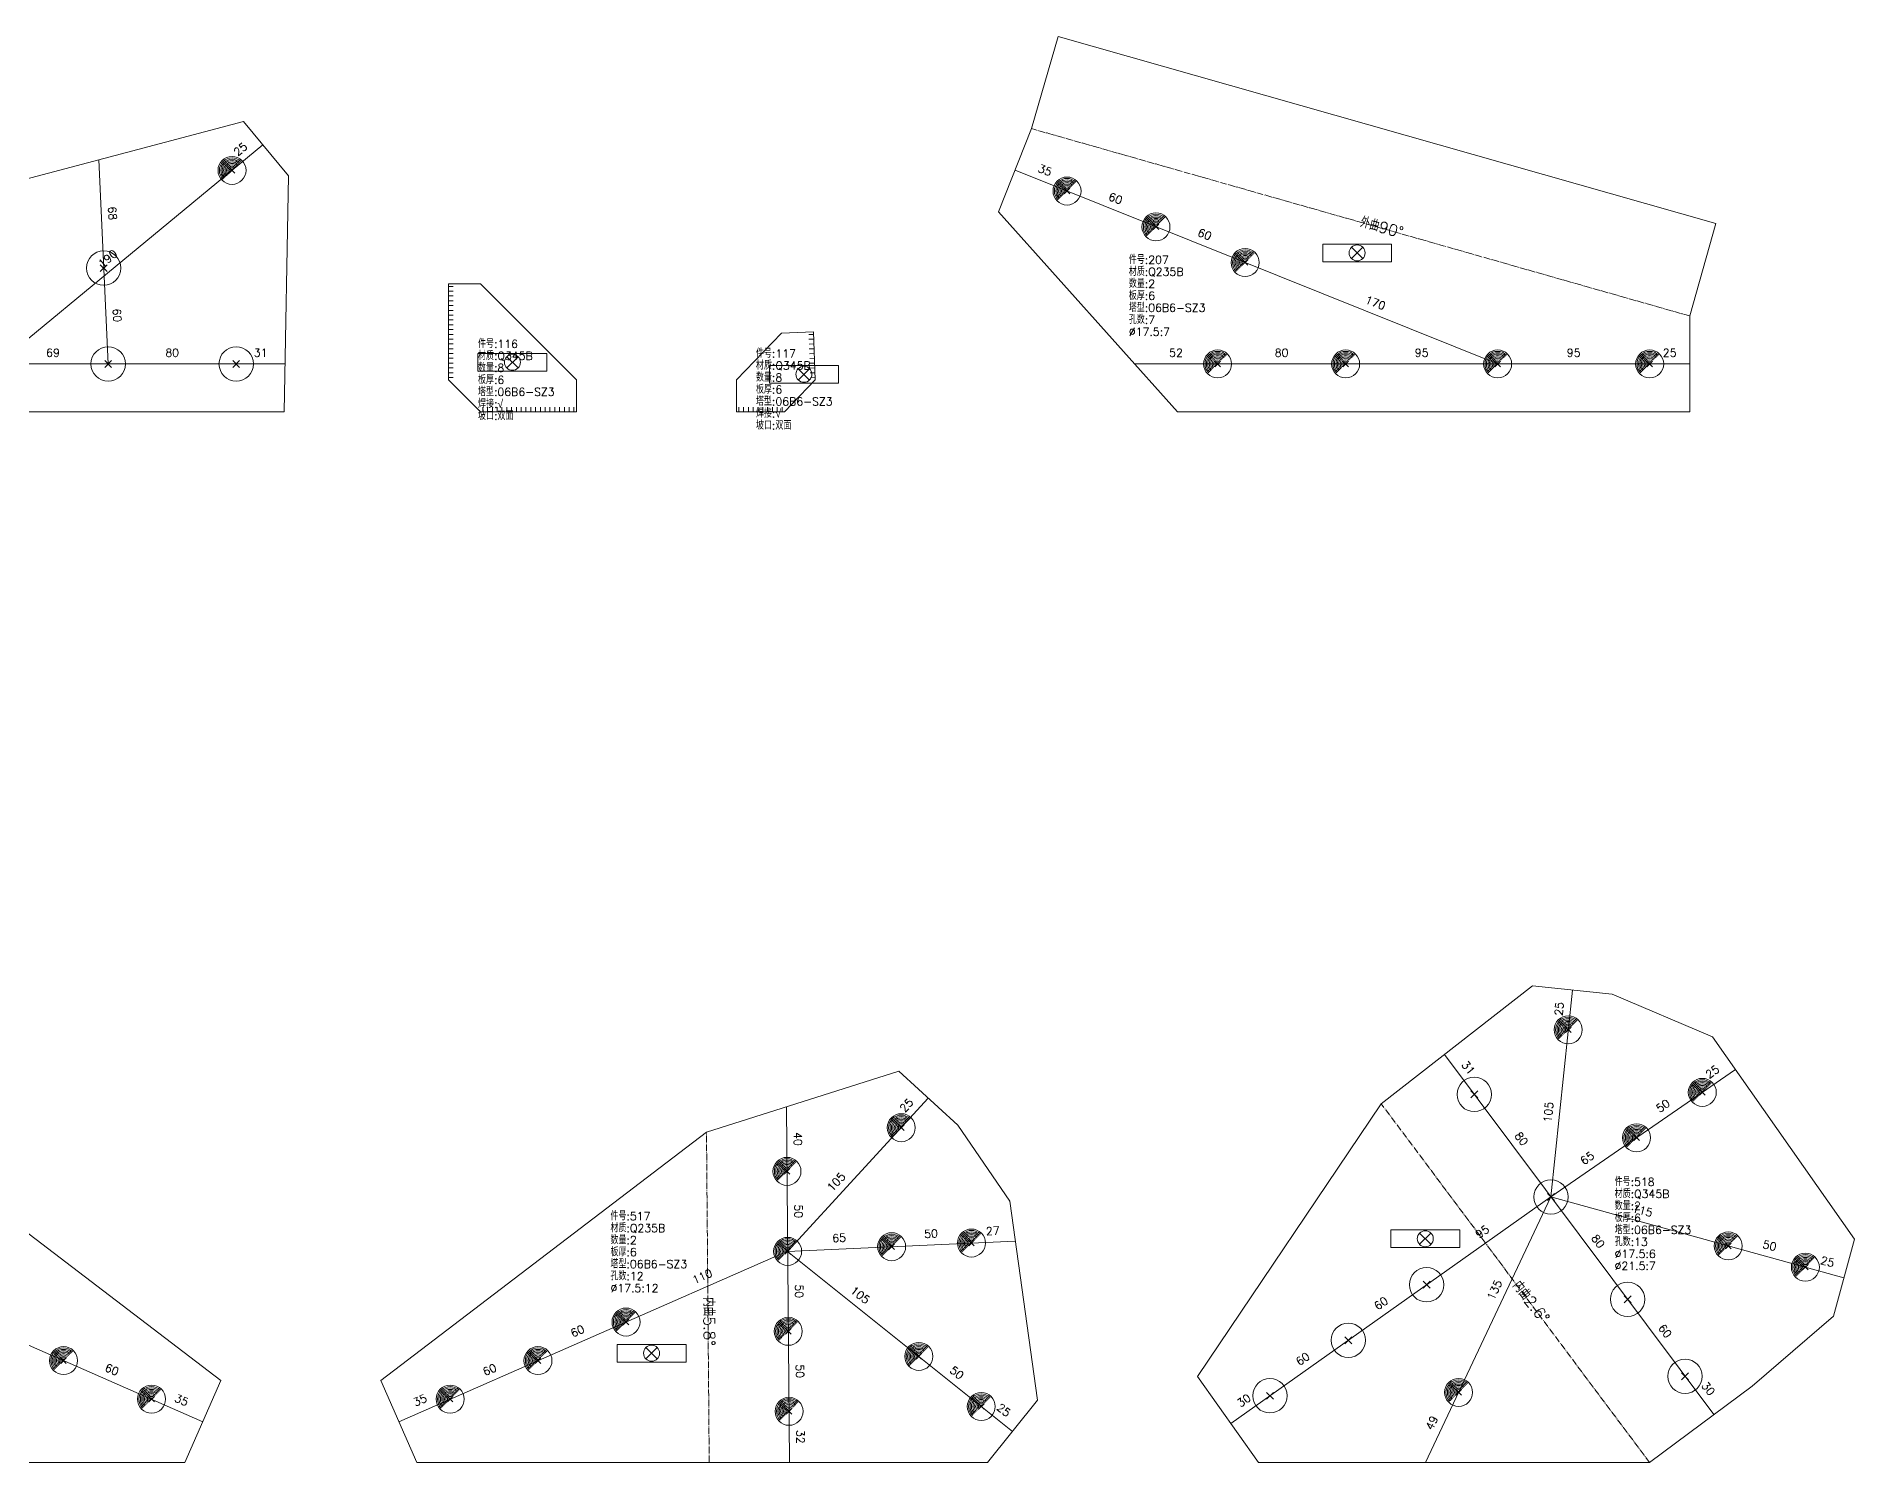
# Model space of a CAD drawing. Extents: x 0 to 6519, y -11 to 2213.
# Drawn here: x 1247 to 2383, y 1306 to 2198 of the extents above; entities that cross this region are included whole.
import ezdxf
from ezdxf.enums import TextEntityAlignment as Align

# ---------------------------------------------------------------- set-up
doc = ezdxf.new("R2010")
doc.units = 0
doc.header["$MEASUREMENT"] = 0
doc.linetypes.add('制弯线', pattern=[5.9, 4, -0.5, 0.2, -0.5, 0.2, -0.5])
for name, color, linetype, lineweight in [('1', 7, 'CONTINUOUS', 25), ('2', 7, 'CONTINUOUS', 25), ('5', 7, 'CONTINUOUS', 25)]:
    doc.layers.add(name, color=color, linetype=linetype, lineweight=lineweight)
doc.styles.get("Standard").update_dxf_attribs({"font": 'simplex.shx', "width": 0.7, "height": 3, "bigfont": 'gbhzfs.shx'})

# ---------------------------------------------------------------- blocks, each defined once
blk = doc.blocks.new('板孔17.5')
at = {"layer": '5', "color": 7, "linetype": 'Continuous', "lineweight": 0}
for p, q in [((-0.2, -0.2), (0.2, 0.2)), ((-0.2, 0.2), (0.2, -0.2))]:
    blk.add_line(p, q, dxfattribs=at)
at = {"layer": '5', "color": 7, "linetype": 'Continuous', "lineweight": 13}
blk.add_circle((0, 0), 1, dxfattribs=at)
for radius in [0.9, 0.8, 0.7, 0.6, 0.5, 0.4, 0.3, 0.2, 0.1]:
    blk.add_arc((0, 0), radius, 45, 225, dxfattribs=at)
blk = doc.blocks.new('板孔21.5')
at = {"layer": '5', "color": 7, "linetype": 'Continuous', "lineweight": 13}
for p, q in [((-0.2, -0.2), (0.2, 0.2)), ((0.2, -0.2), (-0.2, 0.2))]:
    blk.add_line(p, q, dxfattribs=at)
blk.add_circle((0, 0), 1, dxfattribs=at)

msp = doc.modelspace()

# ---------------------------------------------------------------- linework, layer by layer
at = {"layer": '1', "color": 7, "linetype": 'Continuous', "lineweight": 18}
for p, q in [((1885.5, 2197.8), (1869, 2140.1)), ((2296.6, 2080.7), (1885.5, 2197.8)), ((1376.5, 2144.5), (1105, 2072.8)), ((1404.5, 2110.6), (1376.5, 2144.5)), ((1869, 2140.1), (1848.2, 2088.1)), ((1401.9, 1963), (1404.5, 2110.6)), ((1848.2, 2088.1), (1960.2, 1963)), ((2280.2, 2023), (2296.6, 2080.7)), ((1524.5, 2043), (1504.5, 2043)), ((1504.5, 2043), (1504.5, 1983)), ((1584.5, 1983), (1524.5, 2043)), ((2280.2, 1963), (2280.2, 2023)), ((1712.6, 2012.2), (1684.5, 1983)), ((1732.6, 2013), (1712.6, 2012.2)), ((1733.8, 1983), (1732.6, 2013)), ((1504.5, 1983), (1524.5, 1963)), ((1584.5, 1963), (1584.5, 1983)), ((1684.5, 1983), (1684.5, 1963)), ((1714.5, 1963), (1733.8, 1983)), ((1043.7, 1963), (1401.9, 1963)), ((1524.5, 1963), (1584.5, 1963)), ((1684.5, 1963), (1714.5, 1963)), ((1960.2, 1963), (2280.2, 1963)), ((2182, 1604.1), (2087.5, 1530.4)), ((2231.8, 1599), (2182, 1604.1)), ((2294.4, 1572.4), (2231.8, 1599)), ((2383.3, 1445.8), (2294.4, 1572.4)), ((1786, 1550.9), (1665.8, 1512.7)), ((1822.8, 1517.1), (1786, 1550.9)), ((2087.5, 1530.4), (1972.6, 1360)), ((1362.3, 1357.4), (1158.8, 1512.7)), ((1665.8, 1512.7), (1462.3, 1357.4)), ((1855.3, 1469.5), (1822.8, 1517.1)), ((1872.6, 1345.1), (1855.3, 1469.5)), ((2370, 1397.6), (2383.3, 1445.8)), ((2319.3, 1354), (2370, 1397.6)), ((1339.8, 1306.1), (1362.3, 1357.4)), ((1462.3, 1357.4), (1484.8, 1306.1)), ((1972.6, 1360), (2010.8, 1306.1)), ((2255.2, 1306.1), (2319.3, 1354)), ((1841.4, 1306.1), (1872.6, 1345.1)), ((983.2, 1306.1), (1339.8, 1306.1)), ((1484.8, 1306.1), (1841.4, 1306.1)), ((2010.8, 1306.1), (2255.2, 1306.1))]:
    msp.add_line(p, q, dxfattribs=at)
at = {"layer": '1', "color": 7, "linetype": 'Continuous', "lineweight": 13}
for p, q in [((2050.9, 2067.9), (2050.9, 2056.9)), ((2093.9, 2067.9), (2050.9, 2067.9)), ((2050.9, 2056.9), (2093.9, 2056.9)), ((2075.9, 2065.9), (2068.8, 2058.9)), ((2068.8, 2065.9), (2075.9, 2058.9)), ((2093.9, 2056.9), (2093.9, 2067.9)), ((1523, 1999.5), (1523, 1988.5)), ((1566, 1999.5), (1523, 1999.5)), ((1523, 1988.5), (1566, 1988.5)), ((1548.1, 1997.5), (1541, 1990.5)), ((1541, 1997.5), (1548.1, 1990.5)), ((1566, 1988.5), (1566, 1999.5)), ((1705.2, 1992), (1705.2, 1981)), ((1748.2, 1992), (1705.2, 1992)), ((1730.2, 1990), (1723.1, 1982.9)), ((1723.1, 1990), (1730.2, 1982.9)), ((1748.2, 1981), (1748.2, 1992)), ((1705.2, 1981), (1748.2, 1981)), ((2093.5, 1451.6), (2093.5, 1440.6)), ((2136.5, 1451.6), (2093.5, 1451.6)), ((2118.5, 1449.6), (2111.4, 1442.6)), ((2111.4, 1449.6), (2118.5, 1442.6)), ((2136.5, 1440.6), (2136.5, 1451.6)), ((2093.5, 1440.6), (2136.5, 1440.6)), ((1610, 1380), (1610, 1369)), ((1653, 1380), (1610, 1380)), ((1635, 1378), (1627.9, 1370.9)), ((1627.9, 1378), (1635, 1370.9)), ((1653, 1369), (1653, 1380)), ((1610, 1369), (1653, 1369))]:
    msp.add_line(p, q, dxfattribs=at)
for centre in [(2072.4, 2062.4), (1544.5, 1994), (1726.7, 1986.5), (2115, 1446.1), (1631.5, 1374.5)]:
    msp.add_circle(centre, 5, dxfattribs=at)
at = {"layer": '2', "color": 190, "linetype": '制弯线', "lineweight": 13}
for p, q in [((2280.2, 2023), (1869, 2140.1)), ((2255.2, 1306.1), (2087.5, 1530.4)), ((1667.5, 1306.1), (1665.8, 1512.7))]:
    msp.add_line(p, q, dxfattribs=at)
at = {"layer": '2', "color": 9, "linetype": 'Continuous', "lineweight": 13}
for p, q in [((1222.8, 1993), (1388.6, 2129.9)), ((1291.9, 1993), (1286, 2120.6)), ((2160.2, 1993), (1858.6, 2114.1)), ((1402.4, 1993), (1043.7, 1993)), ((1933.3, 1993), (2280.2, 1993)), ((2193.5, 1472.2), (2206.9, 1601.5)), ((2295.3, 1336.1), (2127, 1561.2)), ((2193.5, 1472.2), (2308.8, 1551.9)), ((1716.5, 1438.2), (1804.4, 1534)), ((1715.8, 1528.6), (1717.6, 1306.1)), ((2193.5, 1472.2), (1993.4, 1330.6)), ((2193.4, 1472.2), (2115.1, 1306.1)), ((2193.5, 1472.2), (2376.6, 1421.7)), ((1716.5, 1438.2), (1858.7, 1444.6)), ((1108.1, 1438.3), (1351, 1331.7)), ((1716.5, 1438.3), (1473.5, 1331.7)), ((1716.5, 1438.2), (1857, 1325.6))]:
    msp.add_line(p, q, dxfattribs=at)
at = {"layer": '2', "color": 7, "linetype": 'Continuous', "lineweight": 13}
for p, q in [((1504.5, 2041.5), (1507.5, 2041.5)), ((1504.5, 2038.5), (1507.5, 2038.5)), ((1504.5, 2035.5), (1507.5, 2035.5)), ((1504.5, 2032.5), (1507.5, 2032.5)), ((1504.5, 2029.5), (1507.5, 2029.5)), ((1504.5, 2026.5), (1507.5, 2026.5)), ((1504.5, 2023.5), (1507.5, 2023.5)), ((1504.5, 2020.5), (1507.5, 2020.5)), ((1504.5, 2017.5), (1507.5, 2017.5)), ((1504.5, 2014.5), (1507.5, 2014.5)), ((1504.5, 2011.5), (1507.5, 2011.5)), ((1732.7, 2011.5), (1729.7, 2011.3)), ((1504.5, 2008.5), (1507.5, 2008.5)), ((1504.5, 2005.5), (1507.5, 2005.5)), ((1504.5, 2002.5), (1507.5, 2002.5)), ((1732.8, 2008.5), (1729.8, 2008.4)), ((1732.9, 2005.5), (1729.9, 2005.4)), ((1733, 2002.5), (1730, 2002.4)), ((1504.5, 1999.5), (1507.5, 1999.5)), ((1504.5, 1996.5), (1507.5, 1996.5)), ((1504.5, 1993.5), (1507.5, 1993.5)), ((1504.5, 1990.5), (1507.5, 1990.5)), ((1733.1, 1999.5), (1730.1, 1999.4)), ((1733.3, 1996.5), (1730.3, 1996.4)), ((1733.4, 1993.5), (1730.4, 1993.4)), ((1733.5, 1990.5), (1730.5, 1990.4)), ((1504.5, 1987.5), (1507.5, 1987.5)), ((1504.5, 1984.5), (1507.5, 1984.5)), ((1733.6, 1987.5), (1730.6, 1987.4)), ((1733.7, 1984.5), (1730.7, 1984.4)), ((1526, 1963), (1526, 1966)), ((1529, 1963), (1529, 1966)), ((1532, 1963), (1532, 1966)), ((1535, 1963), (1535, 1966)), ((1538, 1963), (1538, 1966)), ((1541, 1963), (1541, 1966)), ((1544, 1963), (1544, 1966)), ((1547, 1963), (1547, 1966)), ((1550, 1963), (1550, 1966)), ((1553, 1963), (1553, 1966)), ((1556, 1963), (1556, 1966)), ((1559, 1963), (1559, 1966)), ((1562, 1963), (1562, 1966)), ((1565, 1963), (1565, 1966)), ((1568, 1963), (1568, 1966)), ((1571, 1963), (1571, 1966)), ((1574, 1963), (1574, 1966)), ((1577, 1963), (1577, 1966)), ((1580, 1963), (1580, 1966)), ((1583, 1963), (1583, 1966)), ((1686, 1963), (1686, 1966)), ((1689, 1963), (1689, 1966)), ((1692, 1963), (1692, 1966)), ((1695, 1963), (1695, 1966)), ((1698, 1963), (1698, 1966)), ((1701, 1963), (1701, 1966)), ((1704, 1963), (1704, 1966)), ((1707, 1963), (1707, 1966)), ((1710, 1963), (1710, 1966)), ((1713, 1963), (1713, 1966))]:
    msp.add_line(p, q, dxfattribs=at)

# ---------------------------------------------------------------- block references
at = {"layer": '1', "color": 7, "linetype": 'Continuous', "lineweight": 0}
for name, p, xscale, yscale, zscale in [('板孔17.5', (1369.3, 2114), 8.75, 8.75, 8.75), ('板孔17.5', (1891.1, 2101.1), 8.75, 8.75, 8.75), ('板孔17.5', (1946.7, 2078.7), 8.75, 8.75, 8.75), ('板孔21.5', (1289.1, 2052.9), 10.75, 10.75, 10.75), ('板孔17.5', (2002.4, 2056.4), 8.75, 8.75, 8.75), ('板孔21.5', (1291.9, 1993), 10.75, 10.75, 10.75), ('板孔21.5', (1371.9, 1993), 10.75, 10.75, 10.75), ('板孔17.5', (1985.2, 1993), 8.75, 8.75, 8.75), ('板孔17.5', (2065.2, 1993), 8.75, 8.75, 8.75), ('板孔17.5', (2160.2, 1993), 8.75, 8.75, 8.75), ('板孔17.5', (2255.2, 1993), 8.75, 8.75, 8.75), ('板孔17.5', (2204.3, 1576.7), 8.75, 8.75, 8.75), ('板孔21.5', (2145.6, 1536.3), 10.75, 10.75, 10.75), ('板孔17.5', (2288.1, 1537.6), 8.75, 8.75, 8.75), ('板孔17.5', (1787.5, 1515.5), 8.75, 8.75, 8.75), ('板孔17.5', (2247, 1509.2), 8.75, 8.75, 8.75), ('板孔17.5', (1716.1, 1488.2), 8.75, 8.75, 8.75), ('板孔21.5', (2193.5, 1472.2), 10.75, 10.75, 10.75), ('板孔17.5', (1716.5, 1438.2), 8.75, 8.75, 8.75), ('板孔17.5', (1781.5, 1441.1), 8.75, 8.75, 8.75), ('板孔17.5', (1831.4, 1443.4), 8.75, 8.75, 8.75), ('板孔17.5', (2304.3, 1441.6), 8.75, 8.75, 8.75), ('板孔17.5', (2352.5, 1428.3), 8.75, 8.75, 8.75), ('板孔21.5', (2115.8, 1417.3), 10.75, 10.75, 10.75), ('板孔21.5', (2241.4, 1408.2), 10.75, 10.75, 10.75), ('板孔17.5', (1615.5, 1394), 8.75, 8.75, 8.75), ('板孔17.5', (1716.9, 1388.2), 8.75, 8.75, 8.75), ('板孔21.5', (2066.9, 1382.6), 10.75, 10.75, 10.75), ('板孔17.5', (1264, 1369.9), 8.75, 8.75, 8.75), ('板孔17.5', (1560.5, 1369.9), 8.75, 8.75, 8.75), ('板孔17.5', (1798.5, 1372.5), 8.75, 8.75, 8.75), ('板孔21.5', (2277.3, 1360.1), 10.75, 10.75, 10.75), ('板孔17.5', (1319, 1345.8), 8.75, 8.75, 8.75), ('板孔17.5', (1505.6, 1345.8), 8.75, 8.75, 8.75), ('板孔21.5', (2017.9, 1347.9), 10.75, 10.75, 10.75), ('板孔17.5', (2135.8, 1350), 8.75, 8.75, 8.75), ('板孔17.5', (1717.4, 1338.2), 8.750000000000227, 8.750000000000227, 8.750000000000249), ('板孔17.5', (1837.5, 1341.2), 8.75, 8.75, 8.75)]:
    msp.add_blockref(name, p, dxfattribs=dict(at, xscale=xscale, yscale=yscale, zscale=zscale))

# ---------------------------------------------------------------- texts
at = {"layer": '1', "color": 7, "linetype": 'Continuous', "lineweight": 13}
for s, p in [('件号:207', (1929.7, 2054.1)), ('材质:Q235B', (1929.7, 2046.6)), ('数量:2', (1929.7, 2039.1)), ('板厚:6', (1929.7, 2031.6)), ('塔型:06B6-SZ3', (1929.7, 2024.1)), ('孔数:7', (1929.7, 2016.6)), ('%%c17.5:7', (1929.7, 2009.1)), ('件号:116', (1523, 2001.5)), ('材质:Q345B', (1523, 1994)), ('件号:117', (1696.7, 1995.5)), ('数量:8', (1523, 1986.5)), ('材质:Q345B', (1696.7, 1988)), ('板厚:6', (1523, 1979)), ('塔型:06B6-SZ3', (1523, 1971.5)), ('数量:8', (1696.7, 1980.5)), ('板厚:6', (1696.7, 1973)), ('焊接:√', (1523, 1964)), ('塔型:06B6-SZ3', (1696.7, 1965.5)), ('坡口:双面', (1523, 1956.5)), ('焊接:√', (1696.7, 1958)), ('坡口:双面', (1696.7, 1950.5)), ('件号:518', (2233.3, 1477.6)), ('材质:Q345B', (2233.3, 1470.1)), ('数量:2', (2233.3, 1462.6)), ('件号:517', (1605.8, 1456.2)), ('材质:Q235B', (1605.8, 1448.7)), ('板厚:6', (2233.3, 1455.1)), ('塔型:06B6-SZ3', (2233.3, 1447.6)), ('数量:2', (1605.8, 1441.2)), ('孔数:13', (2233.3, 1440.1)), ('板厚:6', (1605.8, 1433.7)), ('塔型:06B6-SZ3', (1605.8, 1426.2)), ('%%c17.5:6', (2233.3, 1432.6)), ('孔数:12', (1605.8, 1418.7)), ('%%c21.5:7', (2233.3, 1425.1)), ('%%c17.5:12', (1605.8, 1411.2))]:
    msp.add_text(s, height=5, dxfattribs=at).set_placement(p, align=Align.BOTTOM_LEFT)
at = {"layer": '2', "color": 7, "linetype": 'Continuous', "lineweight": 13}
for s, rotation, p in [('25', 40, (1377.1, 2124.2)), ('35', 339, (1875.9, 2110.4)), ('60', 339, (1920, 2092.7)), ('68', 274, (1290.6, 2086.9)), ('60', 339, (1975.7, 2070.3)), ('190', 40, (1294.2, 2055.8)), ('170', 339, (2082.4, 2027.5)), ('60', 274, (1293.5, 2023.1)), ('25', 84, (2202.6, 1589.4)), ('31', 308, (2138.7, 1550.5)), ('25', 35, (2296.7, 1547.2)), ('25', 47, (1793.7, 1526.8)), ('105', 84, (2195.9, 1524.8)), ('50', 35, (2265.8, 1525.9)), ('40', 271, (1718.9, 1508.4)), ('80', 308, (2171.9, 1506.1)), ('65', 35, (2218.5, 1493.2)), ('105', 47, (1749.8, 1478.9)), ('50', 271, (1719.3, 1463.2)), ('115', 346, (2249.7, 1459.8)), ('65', 3, (1748.9, 1442.6)), ('50', 3, (1806.3, 1445.2)), ('27', 3, (1844.9, 1447)), ('95', 35, (2152.9, 1447.2)), ('80', 308, (2219.8, 1442)), ('50', 346, (2329.2, 1437.9)), ('25', 346, (2365.4, 1427.9)), ('110', 24, (1664.8, 1418.9)), ('50', 271, (1719.7, 1413.2)), ('105', 322, (1759.4, 1407.7)), ('60', 35, (2089.6, 1402.4)), ('135', 65, (2161.9, 1412.4)), ('60', 24, (1586.8, 1384.7)), ('60', 308, (2261.7, 1385.9)), ('60', 337, (1292.7, 1360.6)), ('60', 24, (1531.9, 1360.6)), ('50', 271, (1720.2, 1363.2)), ('50', 322, (1819.8, 1359.2)), ('60', 35, (2040.7, 1367.7)), ('30', 308, (2288.7, 1349.9)), ('35', 337, (1336.2, 1341.5)), ('35', 24, (1488.4, 1341.5)), ('25', 322, (1849.1, 1335.8)), ('30', 35, (2003.9, 1341.7)), ('49', 65, (2122.7, 1329.3)), ('32', 271, (1720.5, 1322.2))]:
    msp.add_text(s, height=5, rotation=rotation, dxfattribs=at).set_placement(p, align=Align.BOTTOM_CENTER)
for s, rotation, p in [('外曲90%%d', 345, (2073.2, 2076.7)), ('内曲5.8%%d', 271, (1661.6, 1409.4)), ('内曲2.6%%d', 308, (2167.3, 1415.2))]:
    msp.add_text(s, height=7, rotation=rotation, dxfattribs=at).set_placement(p, align=Align.BOTTOM_LEFT)
for s, p in [('69', (1257.4, 1996)), ('80', (1331.9, 1996)), ('31', (1387.2, 1996)), ('52', (1959.2, 1996)), ('80', (2025.2, 1996)), ('95', (2112.7, 1996)), ('95', (2207.7, 1996)), ('25', (2267.7, 1996))]:
    msp.add_text(s, height=5, dxfattribs=at).set_placement(p, align=Align.BOTTOM_CENTER)

doc.saveas('drawing.dxf')
